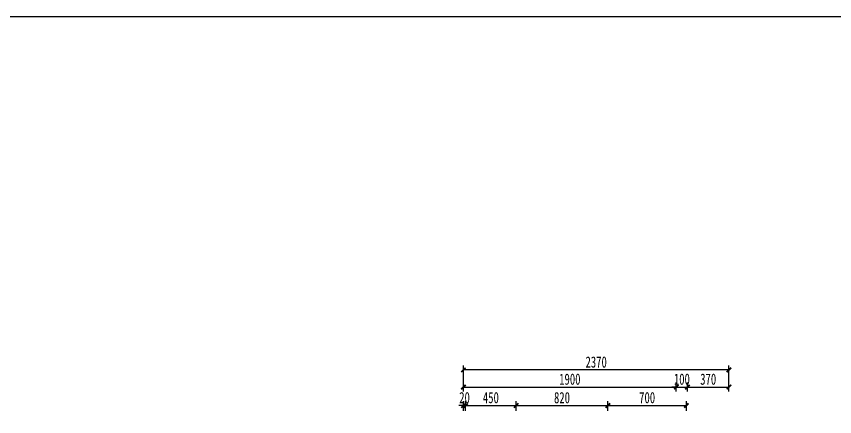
# Model space of a CAD drawing. Header units: millimetres. Extents: x 3104083 to 3173399, y -3165492 to -3044687.
# Drawn here: x 3111388 to 3118692, y -3154237 to -3150663 of the extents above; entities that cross this region are included whole.
import ezdxf

# ---------------------------------------------------------------- set-up
doc = ezdxf.new("R2010")
doc.units = ezdxf.units.MM
doc.header["$LTSCALE"] = 500
doc.header["$MEASUREMENT"] = 0
doc.header["$PDMODE"] = 2
doc.layers.get('0').update_dxf_attribs({"linetype": 'CONTINUOUS'})
doc.layers.get('DEFPOINTS').update_dxf_attribs({"linetype": 'CONTINUOUS'})
doc.layers.add('D-节点尺寸', color=5, linetype='CONTINUOUS')
doc.styles.add('DIM', font='SimSun.ttf', dxfattribs={"width": 0.7})
doc.dimstyles.new('40', dxfattribs={"dimscale": 40, "dimtxt": 2.5, "dimasz": 1, "dimexe": 1, "dimexo": 1, "dimgap": 0.5, "dimtad": 1, "dimdec": 0, "dimzin": 0, "dimdsep": 46, "dimtxsty": 'DIM', "dimblk": 'ARCHTICK', "dimcen": 0, "dimclrd": 5, "dimclre": 5, "dimclrt": 35, "dimadec": 0, "dimazin": 0, "dimtfac": 0.5, "dimtdec": 0, "dimtix": 1, "dimtmove": 2, "dimatfit": 2, "dimldrblk": 'A', "dimfxl": 0, "dimtolj": 1, "dimtzin": 0, "dimlwd": -1, "dimlwe": -1, "dimarcsym": 0})

# ---------------------------------------------------------------- blocks, each defined once
blk = doc.blocks.new('_ArchTick')
at = {"color": 0, "linetype": 'ByBlock', "const_width": 0.4}
blk.add_lwpolyline([(-0.5, -0.5), (0.5, 0.5)], dxfattribs=at)
blk = doc.blocks.new('*D1951')
at = {"layer": 'D-节点尺寸', "color": 5, "ltscale": 100}
for p, q in [((3115398.3, -3154184.3), (3115398.3, -3154097.6)), ((3115848.3, -3154184.3), (3115848.3, -3154097.6)), ((3115398.3, -3154137.6), (3115848.3, -3154137.6))]:
    blk.add_line(p, q, dxfattribs=at)
at = {"layer": 'DEFPOINTS', "color": 0, "ltscale": 100}
for p in [(3115848.3, -3154137.6), (3115398.3, -3154224.3), (3115848.3, -3154224.3)]:
    blk.add_point(p, dxfattribs=at)
at = {"layer": 'D-节点尺寸', "color": 5, "ltscale": 100, "xscale": 40, "yscale": 40, "zscale": 40, "rotation": 180}
blk.add_blockref('_ArchTick', (3115398.3, -3154137.6), dxfattribs=at)
at = {"layer": 'D-节点尺寸', "color": 5, "ltscale": 100, "xscale": 40, "yscale": 40, "zscale": 40}
blk.add_blockref('_ArchTick', (3115848.3, -3154137.6), dxfattribs=at)
at = {"layer": 'D-节点尺寸', "color": 35, "ltscale": 100, "insert": (3115623.3, -3154067.6), "char_height": 100, "attachment_point": 5, "style": 'DIM'}
blk.add_mtext('\\A1;450', dxfattribs=at)
blk = doc.blocks.new('A')
for p, q in [((-0.37, 0), (-2.13, 0)), ((-1.44, 1.15), (-1.09, 1.44)), ((-1.44, 1.15), (-0.37, 0)), ((-1.44, -1.15), (-0.37, 0)), ((-1.09, 1.44), (0, 0)), ((-1.09, -1.44), (0, 0)), ((-1.44, -1.15), (-1.09, -1.44))]:
    blk.add_line(p, q)
for points in [[(-1.44, 1.15), (-1.09, 1.44), (-0.37, 0), (0, 0)], [(-1.44, -1.15), (-1.09, -1.44), (-0.37, 0), (0, 0)]]:
    blk.add_solid(points)
blk = doc.blocks.new('*D1952')
at = {"layer": 'D-节点尺寸', "color": 5, "ltscale": 100}
for p, q in [((3115848.3, -3154184.3), (3115848.3, -3154097.6)), ((3116668.3, -3154184.3), (3116668.3, -3154097.6)), ((3115848.3, -3154137.6), (3116668.3, -3154137.6))]:
    blk.add_line(p, q, dxfattribs=at)
at = {"layer": 'DEFPOINTS', "color": 0, "ltscale": 100}
for p in [(3116668.3, -3154137.6), (3115848.3, -3154224.3), (3116668.3, -3154224.3)]:
    blk.add_point(p, dxfattribs=at)
at = {"layer": 'D-节点尺寸', "color": 5, "ltscale": 100, "xscale": 40, "yscale": 40, "zscale": 40, "rotation": 180}
blk.add_blockref('_ArchTick', (3115848.3, -3154137.6), dxfattribs=at)
at = {"layer": 'D-节点尺寸', "color": 5, "ltscale": 100, "xscale": 40, "yscale": 40, "zscale": 40}
blk.add_blockref('_ArchTick', (3116668.3, -3154137.6), dxfattribs=at)
at = {"layer": 'D-节点尺寸', "color": 35, "ltscale": 100, "insert": (3116258.3, -3154067.6), "char_height": 100, "attachment_point": 5, "style": 'DIM'}
blk.add_mtext('\\A1;820', dxfattribs=at)
blk = doc.blocks.new('*D1953')
at = {"layer": 'D-节点尺寸', "color": 5, "ltscale": 100}
for p, q in [((3116668.3, -3154184.3), (3116668.3, -3154097.6)), ((3117368.3, -3154184.3), (3117368.3, -3154097.6)), ((3116668.3, -3154137.6), (3117368.3, -3154137.6))]:
    blk.add_line(p, q, dxfattribs=at)
at = {"layer": 'DEFPOINTS', "color": 0, "ltscale": 100}
for p in [(3117368.3, -3154137.6), (3116668.3, -3154224.3), (3117368.3, -3154224.3)]:
    blk.add_point(p, dxfattribs=at)
at = {"layer": 'D-节点尺寸', "color": 5, "ltscale": 100, "xscale": 40, "yscale": 40, "zscale": 40, "rotation": 180}
blk.add_blockref('_ArchTick', (3116668.3, -3154137.6), dxfattribs=at)
at = {"layer": 'D-节点尺寸', "color": 5, "ltscale": 100, "xscale": 40, "yscale": 40, "zscale": 40}
blk.add_blockref('_ArchTick', (3117368.3, -3154137.6), dxfattribs=at)
at = {"layer": 'D-节点尺寸', "color": 35, "ltscale": 100, "insert": (3117018.3, -3154067.6), "char_height": 100, "attachment_point": 5, "style": 'DIM'}
blk.add_mtext('\\A1;700', dxfattribs=at)
blk = doc.blocks.new('*D1954')
at = {"layer": 'D-节点尺寸', "color": 5, "ltscale": 100}
for p, q in [((3115378.3, -3154184.3), (3115378.3, -3154097.6)), ((3115398.3, -3154184.3), (3115398.3, -3154097.6)), ((3115378.3, -3154137.6), (3115338.3, -3154137.6)), ((3115398.3, -3154137.6), (3115378.3, -3154137.6)), ((3115398.3, -3154137.6), (3115438.3, -3154137.6))]:
    blk.add_line(p, q, dxfattribs=at)
at = {"layer": 'DEFPOINTS', "color": 0, "ltscale": 100}
for p in [(3115378.3, -3154137.6), (3115378.3, -3154224.3), (3115398.3, -3154224.3)]:
    blk.add_point(p, dxfattribs=at)
at = {"layer": 'D-节点尺寸', "color": 5, "ltscale": 100, "xscale": 40, "yscale": 40, "zscale": 40}
blk.add_blockref('_ArchTick', (3115378.3, -3154137.6), dxfattribs=at)
at = {"layer": 'D-节点尺寸', "color": 5, "ltscale": 100, "xscale": 40, "yscale": 40, "zscale": 40, "rotation": 180}
blk.add_blockref('_ArchTick', (3115398.3, -3154137.6), dxfattribs=at)
at = {"layer": 'D-节点尺寸', "color": 35, "ltscale": 100, "insert": (3115388.3, -3154067.6), "char_height": 100, "attachment_point": 5, "style": 'DIM'}
blk.add_mtext('\\A1;20', dxfattribs=at)
blk = doc.blocks.new('*D1961')
at = {"layer": 'D-节点尺寸', "color": 5, "ltscale": 100}
for p, q in [((3115378.3, -3154013.3), (3115378.3, -3153932.6)), ((3117278.3, -3154013.3), (3117278.3, -3153932.6)), ((3115378.3, -3153972.6), (3117278.3, -3153972.6))]:
    blk.add_line(p, q, dxfattribs=at)
at = {"layer": 'DEFPOINTS', "color": 0, "ltscale": 100}
for p in [(3117278.3, -3153972.6), (3115378.3, -3154053.3), (3117278.3, -3154053.3)]:
    blk.add_point(p, dxfattribs=at)
at = {"layer": 'D-节点尺寸', "color": 5, "ltscale": 100, "xscale": 40, "yscale": 40, "zscale": 40, "rotation": 180}
blk.add_blockref('_ArchTick', (3115378.3, -3153972.6), dxfattribs=at)
at = {"layer": 'D-节点尺寸', "color": 5, "ltscale": 100, "xscale": 40, "yscale": 40, "zscale": 40}
blk.add_blockref('_ArchTick', (3117278.3, -3153972.6), dxfattribs=at)
at = {"layer": 'D-节点尺寸', "color": 35, "ltscale": 100, "insert": (3116328.3, -3153902.6), "char_height": 100, "attachment_point": 5, "style": 'DIM'}
blk.add_mtext('\\A1;1900', dxfattribs=at)
blk = doc.blocks.new('*D1962')
at = {"layer": 'D-节点尺寸', "color": 5, "ltscale": 100}
for p, q in [((3117278.3, -3154013.3), (3117278.3, -3153932.6)), ((3117378.3, -3154013.3), (3117378.3, -3153932.6)), ((3117278.3, -3153972.6), (3117238.3, -3153972.6)), ((3117278.3, -3153972.6), (3117378.3, -3153972.6)), ((3117378.3, -3153972.6), (3117418.3, -3153972.6))]:
    blk.add_line(p, q, dxfattribs=at)
at = {"layer": 'DEFPOINTS', "color": 0, "ltscale": 100}
for p in [(3117378.3, -3153972.6), (3117278.3, -3154053.3), (3117378.3, -3154053.3)]:
    blk.add_point(p, dxfattribs=at)
at = {"layer": 'D-节点尺寸', "color": 5, "ltscale": 100, "xscale": 40, "yscale": 40, "zscale": 40}
blk.add_blockref('_ArchTick', (3117278.3, -3153972.6), dxfattribs=at)
at = {"layer": 'D-节点尺寸', "color": 5, "ltscale": 100, "xscale": 40, "yscale": 40, "zscale": 40, "rotation": 180}
blk.add_blockref('_ArchTick', (3117378.3, -3153972.6), dxfattribs=at)
at = {"layer": 'D-节点尺寸', "color": 35, "ltscale": 100, "insert": (3117328.3, -3153902.6), "char_height": 100, "attachment_point": 5, "style": 'DIM'}
blk.add_mtext('\\A1;100', dxfattribs=at)
blk = doc.blocks.new('*D1963')
at = {"layer": 'D-节点尺寸', "color": 5, "ltscale": 100}
for p, q in [((3117378.3, -3154013.3), (3117378.3, -3153932.6)), ((3117748.3, -3154013.3), (3117748.3, -3153932.6)), ((3117378.3, -3153972.6), (3117748.3, -3153972.6))]:
    blk.add_line(p, q, dxfattribs=at)
at = {"layer": 'DEFPOINTS', "color": 0, "ltscale": 100}
for p in [(3117748.3, -3153972.6), (3117378.3, -3154053.3), (3117748.3, -3154053.3)]:
    blk.add_point(p, dxfattribs=at)
at = {"layer": 'D-节点尺寸', "color": 5, "ltscale": 100, "xscale": 40, "yscale": 40, "zscale": 40, "rotation": 180}
blk.add_blockref('_ArchTick', (3117378.3, -3153972.6), dxfattribs=at)
at = {"layer": 'D-节点尺寸', "color": 5, "ltscale": 100, "xscale": 40, "yscale": 40, "zscale": 40}
blk.add_blockref('_ArchTick', (3117748.3, -3153972.6), dxfattribs=at)
at = {"layer": 'D-节点尺寸', "color": 35, "ltscale": 100, "insert": (3117563.3, -3153902.6), "char_height": 100, "attachment_point": 5, "style": 'DIM'}
blk.add_mtext('\\A1;370', dxfattribs=at)
blk = doc.blocks.new('*D1964')
at = {"layer": 'D-节点尺寸', "color": 5, "ltscale": 100}
for p, q in [((3115378.3, -3153979.7), (3115378.3, -3153779.7)), ((3117748.3, -3153819.7), (3115378.3, -3153819.7)), ((3117748.3, -3153979.7), (3117748.3, -3153779.7))]:
    blk.add_line(p, q, dxfattribs=at)
at = {"layer": 'DEFPOINTS', "color": 0, "ltscale": 100}
for p in [(3115378.3, -3153819.7), (3115378.3, -3154053.3), (3117748.3, -3154053.3)]:
    blk.add_point(p, dxfattribs=at)
at = {"layer": 'D-节点尺寸', "color": 5, "ltscale": 100, "xscale": 40, "yscale": 40, "zscale": 40, "rotation": 180}
blk.add_blockref('_ArchTick', (3115378.3, -3153819.7), dxfattribs=at)
at = {"layer": 'D-节点尺寸', "color": 5, "ltscale": 100, "xscale": 40, "yscale": 40, "zscale": 40}
blk.add_blockref('_ArchTick', (3117748.3, -3153819.7), dxfattribs=at)
at = {"layer": 'D-节点尺寸', "color": 35, "ltscale": 100, "insert": (3116563.3, -3153749.7), "char_height": 100, "attachment_point": 5, "style": 'DIM'}
blk.add_mtext('\\A1;2370', dxfattribs=at)

msp = doc.modelspace()

# ---------------------------------------------------------------- linework, layer by layer
at = {"layer": 'D-节点尺寸', "color": 251, "ltscale": 100}
msp.add_lwpolyline([(3104083.146, -3150662.751), (3173399.353, -3150662.751), (3173399.353, -3165492.393), (3104083.146, -3165492.393)], close=True, dxfattribs=at)

# ---------------------------------------------------------------- dimensions: what is measured, and where the dimension line sits
for base, p1, p2, picture, middle in [((3115378.269, -3153819.674), (3117748.269, -3154053.298), (3115378.269, -3154053.298), '*D1964', (3116563.269, -3153749.674)), ((3117278.269, -3153972.565), (3115378.269, -3154053.298), (3117278.269, -3154053.298), '*D1961', (3116328.269, -3153902.565)), ((3117378.269, -3153972.565), (3117278.269, -3154053.298), (3117378.269, -3154053.298), '*D1962', (3117328.269, -3153902.565)), ((3117748.269, -3153972.565), (3117378.269, -3154053.298), (3117748.269, -3154053.298), '*D1963', (3117563.269, -3153902.565)), ((3115378.269, -3154137.614), (3115398.269, -3154224.301), (3115378.269, -3154224.301), '*D1954', (3115388.269, -3154067.614)), ((3115848.269, -3154137.614), (3115398.269, -3154224.301), (3115848.269, -3154224.301), '*D1951', (3115623.269, -3154067.614)), ((3116668.269, -3154137.614), (3115848.269, -3154224.301), (3116668.269, -3154224.301), '*D1952', (3116258.269, -3154067.614)), ((3117368.269, -3154137.614), (3116668.269, -3154224.301), (3117368.269, -3154224.301), '*D1953', (3117018.269, -3154067.614))]:
    dim = msp.add_linear_dim(base=base, p1=p1, p2=p2, dimstyle='40', dxfattribs=at)
    dim.commit()
    dim.dimension.update_dxf_attribs({"geometry": picture, "text_midpoint": middle})

doc.saveas('drawing.dxf')
